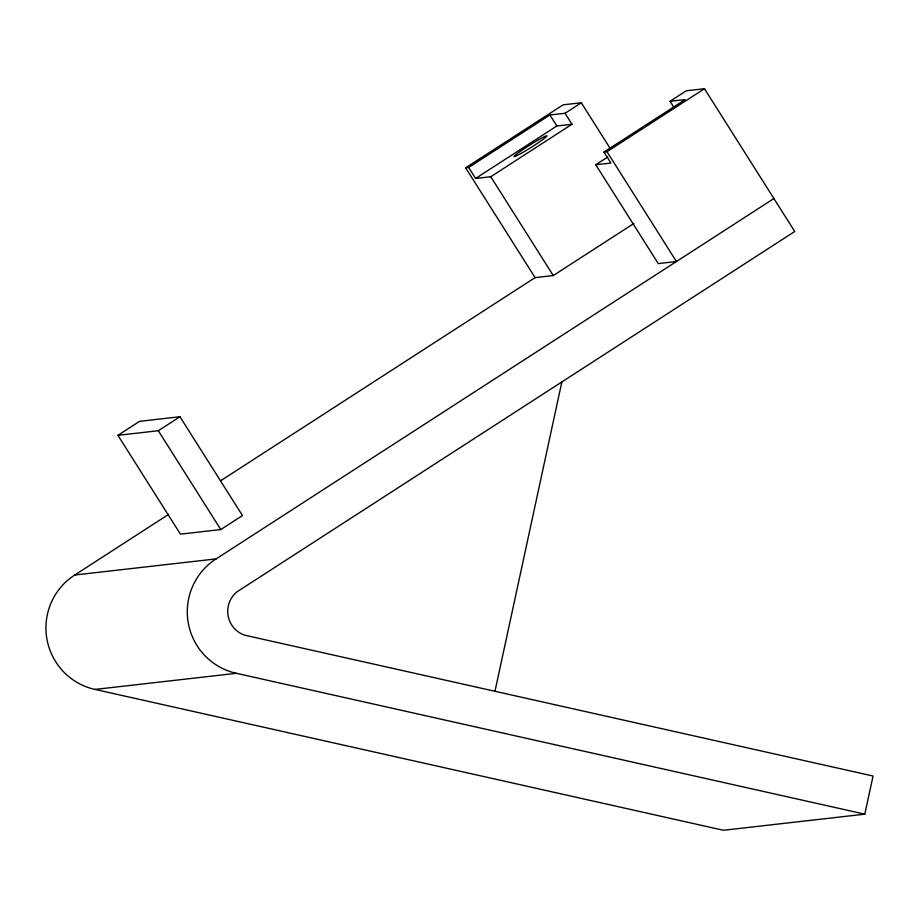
<?xml version="1.0" encoding="UTF-8"?>
<svg xmlns="http://www.w3.org/2000/svg" width="919" height="919" viewBox="0 0 919 919"><rect width="100%" height="100%" fill="white"/><g stroke="black" fill="none" stroke-linecap="round" stroke-linejoin="round"><path stroke-width="1.38" d="M495.031 691.008L561.946 381.5M168.763 514.284L74.772 575.007A62.722 61.964 83.5 0 0 46.915 639.004A62.722 61.964 83.5 0 0 95.025 689.422L723.46 830.271L864.802 814.165L873.05 776.027L244.615 635.167A25.089 24.79 83.5 0 1 236.953 591.847L794.74 231.485L704.471 88.729L686.298 90.797L670.054 101.297L674.213 107.891M633.892 223.466L553.261 275.551L535.088 277.63L465.646 167.809L563.129 104.835L581.302 102.767L610.216 148.499M465.646 167.809L468.679 167.465L549.907 114.99L565.059 113.267L581.302 102.767M468.679 167.465L475.617 178.447L556.857 125.972L571.997 124.249L565.059 113.267M475.617 178.447L490.769 176.724L571.997 124.249M117.919 435.33L139.585 421.327L179.963 416.732L242.467 515.559L220.801 529.551L180.423 534.157L117.919 435.33L158.309 430.724L179.963 416.732M603.967 152.049L606.988 151.704L676.43 261.513L658.257 263.592L595.765 164.754L610.905 163.031L603.967 152.049L685.195 99.574L670.054 101.297M606.988 151.704L704.471 88.729M595.765 164.754L607.712 157.046M220.583 480.809L535.088 277.63M74.772 575.007L216.114 558.901L773.913 198.538M95.025 689.422L236.367 673.305L864.802 814.165M549.907 114.99L556.857 125.972M490.769 176.724L553.261 275.551M158.309 430.724L220.801 529.551M236.367 673.305A62.722 61.964 83.5 0 1 188.257 622.887A62.722 61.964 83.5 0 1 216.114 558.901M521.073 153.45A19.54 1.344 -32.3 0 0 546.897 136.046A19.54 1.344 -32.3 0 0 523.29 149.326A19.54 1.344 -32.3 0 0 521.073 153.45"/></g></svg>
